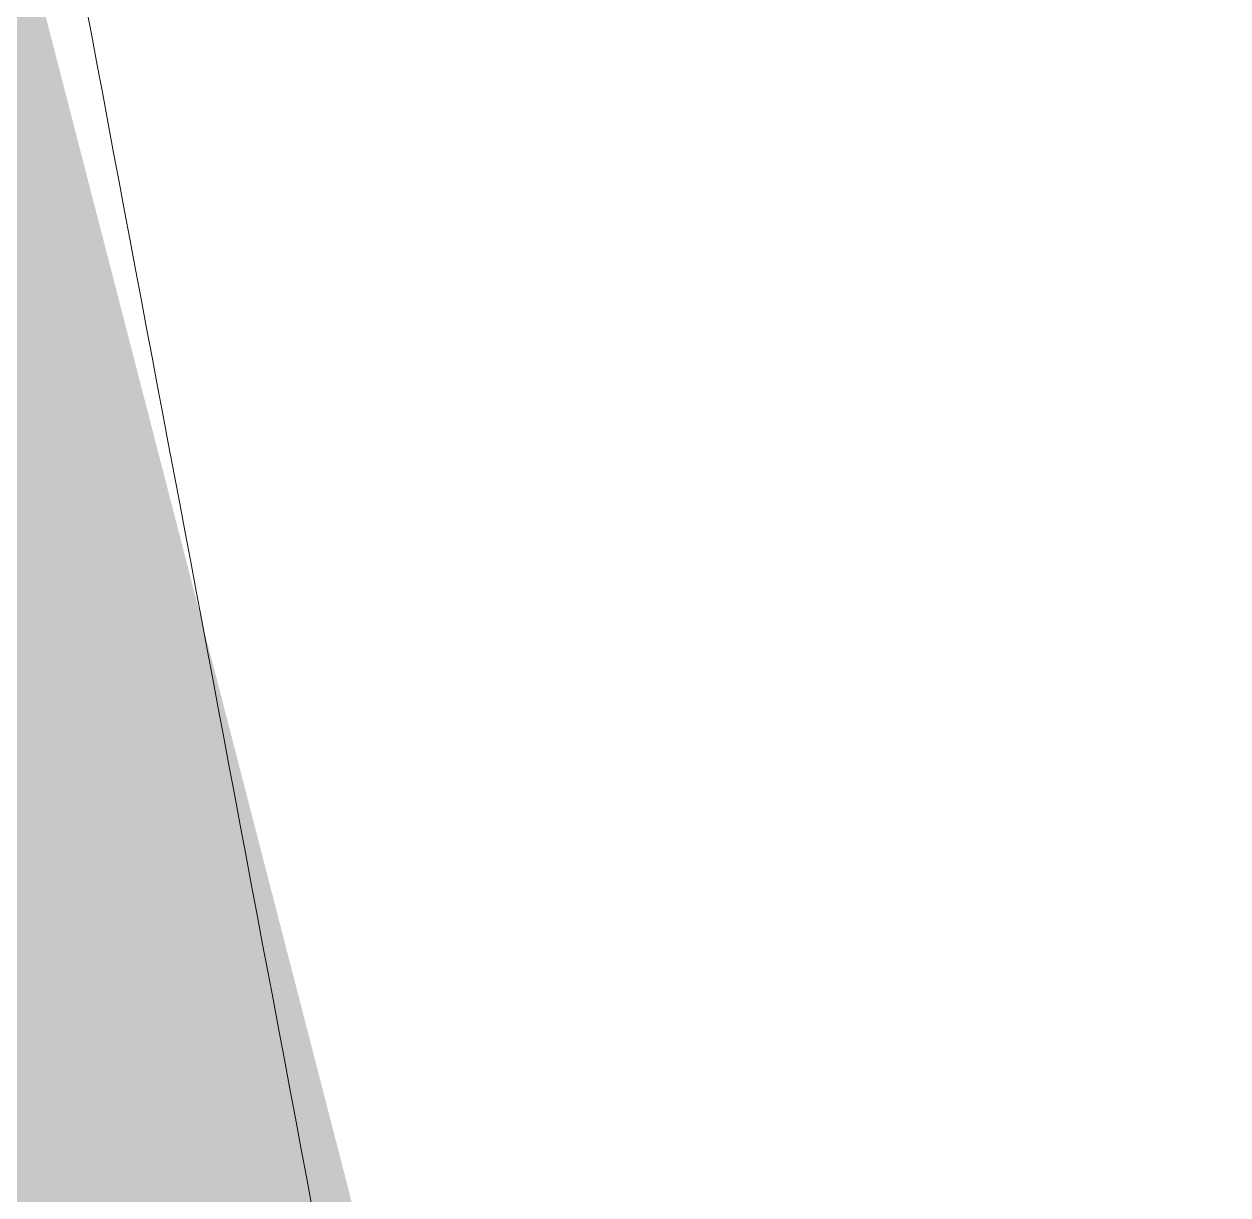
# Model space of a CAD drawing. Header units: metres. Extents: x 311 to 403, y 3 to 1186.
# Drawn here: x 345.98794 to 345.99513, y 1182.78756 to 1182.79455 of the extents above; entities that cross this region are included whole.
import ezdxf

# ---------------------------------------------------------------- set-up
doc = ezdxf.new("R2010")
doc.units = ezdxf.units.M
doc.layers.add('A-DETL-GENF', color=7, linetype='Continuous', lineweight=9)
doc.layers.add('A-FLOR', color=7, linetype='Continuous', lineweight=50)

msp = doc.modelspace()

# ---------------------------------------------------------------- hatches: boundary and pattern name
at = {"layer": 'A-DETL-GENF'}
h = msp.add_hatch(dxfattribs=at)
h.set_pattern_fill('FP_1', color=256, style=0, pattern_type=2)
h.set_pattern_definition([(315, (105.421, -8.645), (0.44901281, 0), [0.3175, -0.3175]), (315, (105.505, -8.561), (0.44901281, 0), [0.3175, -0.3175]), (315, (105.589, -8.477), (0.44901281, 0), [0.3175, -0.3175]), (45, (105.645, -8.477), (0, 0.44901281), [0.3175, -0.3175]), (45, (105.729, -8.561), (0, 0.44901281), [0.3175, -0.3175]), (45, (105.814, -8.645), (0, 0.44901281), [0.3175, -0.3175])])
h.paths.add_polyline_path([(346.0218429, 1182.6638056), (345.9214777, 1183.0524871), (345.8723146, 1183.1830203), (345.814696, 1183.3019614), (345.7443393, 1183.4181511), (345.6619459, 1183.5289598), (345.5690104, 1183.6318447), (345.4730182, 1183.7205964), (345.3606803, 1183.8058897), (345.2487537, 1183.8758302), (345.1245383, 1183.9378624), (344.9984996, 1183.9867692), (344.8677987, 1184.0238941), (344.7359956, 1184.0485006), (344.598934, 1184.0608884), (340.8571948, 1184.0732318), (340.8399986, 1184.0728229), (340.7072268, 1184.0603943), (340.5734834, 1184.03548), (340.444213, 1183.9991531), (340.3185425, 1183.9513044), (340.1987875, 1183.8930374), (340.0834463, 1183.8234592), (339.9738211, 1183.7445296), (339.831461, 1183.6567425), (339.6789878, 1183.5763541), (339.5246382, 1183.507613), (339.3683507, 1183.4498993), (339.2034028, 1183.4013004), (339.0440674, 1183.3652525), (338.8788455, 1183.3390883), (338.7056782, 1183.3236249), (338.520339, 1183.319609), (333.5491204, 1183.33209), (333.3993066, 1183.3365648), (333.2315564, 1183.3526187), (333.0682307, 1183.3789464), (332.9070421, 1183.4156972), (332.7482791, 1183.4628352), (332.5908715, 1183.5209862), (332.448283, 1183.5837361), (332.295504, 1183.6635717), (332.1535284, 1183.7498971), (332.0182425, 1183.8432574), (331.9153536, 1183.9062887), (331.8056476, 1183.9614281), (331.6900695, 1184.0076709), (331.5705125, 1184.0440152), (331.4478498, 1184.0700742), (331.3228534, 1184.085549), (331.1908774, 1184.0902434), (312.960497, 1184.0397471), (312.8291009, 1184.0321579), (312.6919623, 1184.0115677), (312.5572734, 1183.9785552), (312.4261569, 1183.9333956), (312.2987085, 1183.8759019), (312.1789742, 1183.8082391), (312.0629467, 1183.7275926), (311.9580066, 1183.639626), (311.8604009, 1183.5413421), (311.7699147, 1183.4312978), (311.6912369, 1183.3152469), (311.6267038, 1183.1994477), (311.5705269, 1183.0726601), (311.5261481, 1182.9412773), (311.4939375, 1182.8063943), (311.4741635, 1182.6691357), (346.0196737, 1182.6638059)])
h.paths.add_polyline_path([(335.9232621, 1182.6654214), (335.9232621, 1182.7653094), (336.0231907, 1182.7653808), (336.0231907, 1182.6654928), (335.948597, 1182.6654395)])
h.paths.add_polyline_path([(335.9755539, 1182.6710684), (335.9819178, 1182.6725154), (335.9876903, 1182.6755602), (335.9924781, 1182.6799953), (335.9959548, 1182.6855184), (335.9978836, 1182.6917532), (335.9978836, 1182.6993716), (335.9959548, 1182.7060249), (335.9924781, 1182.7116668), (335.9876903, 1182.7161531), (335.9819178, 1182.7192218), (335.9755539, 1182.7206769), (335.9690324, 1182.7204231), (335.9627976, 1182.7184757), (335.9572745, 1182.7149579), (335.9528394, 1182.7100792), (335.9505258, 1182.7064039), (335.948597, 1182.7001691), (335.948597, 1182.6925507), (335.9497946, 1182.6872837), (335.9528394, 1182.6815112), (335.9572745, 1182.6767234), (335.9627976, 1182.6732466), (335.9690324, 1182.6713178)])
h.paths.add_polyline_path([(333.9591825, 1183.3228424), (333.9591825, 1183.3228441), (333.9611082, 1183.3228428)])
h.paths.add_polyline_path([(334.3838886, 1183.3232336), (334.3838886, 1183.3232349), (334.384532, 1183.3232349)])
h.paths.add_polyline_path([(334.4685986, 1183.323253), (334.4685986, 1183.3232544), (334.4658921, 1183.3232533)])
h.paths.add_polyline_path([(334.4622081, 1183.3233986), (334.4622081, 1183.3233999), (334.4685986, 1183.323399)])
h.paths.add_polyline_path([(333.8706194, 1183.3234051), (333.8706194, 1183.3234068), (333.8749347, 1183.3234056)])
h.paths.add_polyline_path([(336.540107, 1183.3234055), (336.540107, 1183.323407), (336.5411479, 1183.323407)])
h.paths.add_polyline_path([(336.5373218, 1183.3234055), (336.5373218, 1183.323407), (336.540107, 1183.3234055)])
h.paths.add_polyline_path([(334.6917639, 1183.3234451), (334.6917639, 1183.3234468), (334.6946961, 1183.3234468)])
h.paths.add_polyline_path([(334.6910137, 1183.3234451), (334.6910137, 1183.3234468), (334.6917639, 1183.3234451)])
h.paths.add_polyline_path([(333.9413687, 1183.3234719), (333.9413687, 1183.3234731), (333.9416207, 1183.3234724)])
h.paths.add_polyline_path([(335.793429, 1183.3235058), (335.793429, 1183.3235075), (335.7946325, 1183.3235075)])
h.paths.add_polyline_path([(335.7926364, 1183.3235058), (335.7926364, 1183.3235075), (335.793429, 1183.3235058)])
h.paths.add_polyline_path([(333.5810642, 1183.3235406), (333.5810642, 1183.3235421), (333.5801932, 1183.3235444)])
h.paths.add_polyline_path([(334.0918763, 1183.3235638), (334.0918763, 1183.3235652), (334.0926735, 1183.3235642)])
h.paths.add_polyline_path([(335.8028896, 1183.3236689), (335.8028896, 1183.3236708), (335.8097861, 1183.3236708)])
h.paths.add_polyline_path([(335.8167756, 1183.323751), (335.8167756, 1183.3237522), (335.8198897, 1183.3237515)])
h.paths.add_polyline_path([(334.6052338, 1183.323855), (334.6052338, 1183.3238569), (334.6076971, 1183.3238569)])
h.paths.add_polyline_path([(336.5098486, 1183.3238835), (336.5103097, 1183.3238849), (336.5122611, 1183.3238849)])
h.paths.add_polyline_path([(335.3384473, 1183.3239868), (335.3384473, 1183.3239882), (335.3481264, 1183.3239868)])
h.paths.add_polyline_path([(335.6209689, 1183.3240423), (335.6209688, 1183.3240435), (335.6235115, 1183.3240429)])
h.paths.add_polyline_path([(335.7541343, 1183.3241113), (335.7541343, 1183.3241131), (335.7586062, 1183.3241113)])
h.paths.add_polyline_path([(336.1701057, 1183.3241252), (336.1701057, 1183.3241268), (336.177035, 1183.3241257)])
h.paths.add_polyline_path([(336.6306449, 1183.3241436), (336.6306449, 1183.3241448), (336.6341316, 1183.3241446)])
h.paths.add_polyline_path([(323.2399996, 1184.0673106), (323.2399996, 1184.0673122), (323.2422149, 1184.0673114)])
h.paths.add_polyline_path([(323.4525109, 1184.0674409), (323.4525109, 1184.0674423), (323.4558082, 1184.067442)])
h.paths.add_polyline_path([(323.721456, 1184.0676025), (323.721456, 1184.0676039), (323.7223899, 1184.0676039)])
h.paths.add_polyline_path([(323.2399996, 1184.0677629), (323.2399996, 1184.0677642), (323.2436123, 1184.0677639)])
h.paths.add_polyline_path([(323.4644292, 1184.0679145), (323.4644292, 1184.0679157), (323.4657062, 1184.0679146)])
h.paths.add_polyline_path([(324.7011648, 1184.0685819), (324.7011648, 1184.0685831), (324.69015, 1184.0685877)])
h.paths.add_polyline_path([(324.5823892, 1184.0688121), (324.5823892, 1184.0688139), (324.5907322, 1184.0688129)])
h.paths.add_polyline_path([(325.0683222, 1184.0689164), (325.0683222, 1184.0689146), (325.0643088, 1184.0689159)])
h.paths.add_polyline_path([(325.8146121, 1184.0695314), (325.8146121, 1184.0695325), (325.8165829, 1184.0695325)])
h.paths.add_polyline_path([(325.8934439, 1184.069697), (325.8934439, 1184.0696988), (325.8958033, 1184.0696978)])
h.paths.add_polyline_path([(325.7154162, 1184.06978), (325.7154162, 1184.0697812), (325.7167752, 1184.0697804)])
h.paths.add_polyline_path([(325.7357311, 1184.0698965), (325.7357311, 1184.069895), (325.7312248, 1184.0698962)])
h.paths.add_polyline_path([(326.2394467, 1184.0699331), (326.2394467, 1184.0699348), (326.2402976, 1184.0699348)])
h.paths.add_polyline_path([(325.6202404, 1184.0701196), (325.6202404, 1184.0701211), (325.6215727, 1184.0701211)])
h.paths.add_polyline_path([(326.0962727, 1184.0703753), (326.0962727, 1184.0703769), (326.0974619, 1184.0703758)])
h.paths.add_polyline_path([(326.3287146, 1184.0707889), (326.3287146, 1184.0707903), (326.3366807, 1184.0707892)])
h.paths.add_polyline_path([(326.4629039, 1184.0708195), (326.4629039, 1184.0708208), (326.4648434, 1184.0708198)])
h.paths.add_polyline_path([(327.0744762, 1184.07083), (327.0744762, 1184.070832), (327.0781817, 1184.0708311)])
h.paths.add_polyline_path([(328.124817, 1184.0721847), (328.124817, 1184.0721867), (328.1261349, 1184.0721857)])
h.paths.add_polyline_path([(328.7230029, 1184.0724687), (328.7230029, 1184.0724704), (328.7266023, 1184.0724694)])
h.paths.add_polyline_path([(328.345448, 1184.0726752), (328.345448, 1184.0726766), (328.3480744, 1184.072676)])
h.paths.add_polyline_path([(329.1780549, 1184.0727845), (329.1780547, 1184.0727861), (329.1815369, 1184.0727853)])
h.paths.add_polyline_path([(329.4562959, 1184.0728694), (329.4562959, 1184.0728706), (329.4665645, 1184.0728706)])
h.paths.add_polyline_path([(329.2083447, 1184.0730093), (329.2083447, 1184.0730114), (329.2093887, 1184.0730093)])
h.paths.add_polyline_path([(329.3152695, 1184.0730559), (329.3152695, 1184.0730576), (329.3200605, 1184.0730565)])
h.paths.add_polyline_path([(329.1940347, 1184.0733138), (329.1940347, 1184.0733151), (329.2011912, 1184.0733154)])
h.paths.add_polyline_path([(329.3398865, 1184.073442), (329.3398865, 1184.0734434), (329.3426473, 1184.0734423)])
h.paths.add_polyline_path([(329.733542, 1184.0737568), (329.733542, 1184.0737585), (329.7341614, 1184.0737576)])
h.paths.add_polyline_path([(330.2080621, 1184.0738698), (330.2080621, 1184.0738711), (330.2110607, 1184.0738704)])
h.paths.add_polyline_path([(330.3756181, 1184.0742307), (330.375618, 1184.0742326), (330.3796451, 1184.0742326)])
h.paths.add_polyline_path([(331.1426305, 1184.074662), (331.1426305, 1184.0746635), (331.1444791, 1184.074663)])
h.paths.add_polyline_path([(331.0361898, 1184.0749885), (331.0361897, 1184.0749901), (331.0399653, 1184.0749893)])

# ---------------------------------------------------------------- linework, layer by layer
at = {"layer": 'A-FLOR', "lineweight": 9}
msp.add_open_spline([(346.045926, 1182.487156), (346.0446285, 1182.4941201), (346.0421077, 1182.5078111), (346.0385311, 1182.5275376), (346.0353788, 1182.5447403), (346.0325979, 1182.5595672), (346.0296046, 1182.5752672), (346.0256108, 1182.5959302), (346.0216454, 1182.6164721), (346.0187001, 1182.6319648), (346.0159579, 1182.6466151), (346.0128654, 1182.6635369), (346.0092801, 1182.6833256), (346.0060339, 1182.7008989), (346.0031815, 1182.716043), (346.0009835, 1182.7276545), (345.9987639, 1182.7393609), (345.9957955, 1182.7550052), (345.9921621, 1182.7742105), (345.9893507, 1182.7891384), (345.9879521, 1182.7965662)], degree=3, knots=[0.4632142, 0.4632142, 0.4632142, 0.4632142, 0.5, 0.5384615, 0.5769231, 0.5961538, 0.6153846, 0.6538462, 0.6923077, 0.7115385, 0.7307692, 0.7692308, 0.8076923, 0.8461538, 0.8653846, 0.8846154, 0.9038462, 0.9230769, 0.9615385, 1, 1, 1, 1], dxfattribs=at)

doc.saveas('drawing.dxf')
